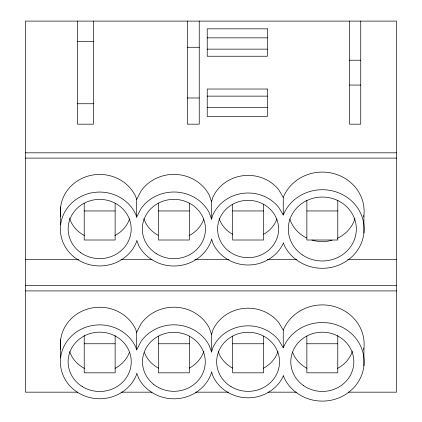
<?xml version="1.0" encoding="UTF-8"?>
<svg xmlns="http://www.w3.org/2000/svg" width="422" height="422" viewBox="0 0 422 422"><rect width="100%" height="100%" fill="white"/><g stroke="black" fill="none" stroke-linecap="round" stroke-linejoin="round"><path stroke-width="0.63" d="M211.586 219.208L211.586 201.584L212.862 197.28A38.307 35.997 0 0 1 278.726 189.747L283.257 197.369L283.257 214.998A41.815 39.293 0 0 1 346.831 197.174A41.815 39.293 0 0 1 348.699 259.493A41.815 39.293 0 0 1 284.159 245.055L283.442 242.808L283.352 243.109A38.307 35.997 0 0 1 247.73 265A38.307 35.997 0 0 1 212.572 242.455L211.607 238.921L211.248 240.672A39.362 36.988 0 0 1 176.718 265.902A39.362 36.988 0 0 1 138.701 245.578L136.797 240.419L136.132 242.835A39.315 36.941 0 0 1 76.029 258.517A39.315 36.941 0 0 1 75.464 199.901A39.315 36.941 0 0 1 135.863 214.561L136.628 217.161L141.022 208.653A39.362 36.988 0 0 1 209.085 212.435L211.586 219.208L212.862 214.903A38.307 35.997 0 0 1 278.726 207.371L283.257 214.998M211.586 352.022L211.586 334.393L212.862 330.088A38.307 35.997 0 0 1 278.726 322.556L283.257 330.178L283.257 347.807A41.815 39.293 0 0 1 346.831 329.983A41.815 39.293 0 0 1 348.699 392.302A41.815 39.293 0 0 1 284.159 377.869L283.442 375.617L283.352 375.918A38.307 35.997 0 0 1 247.73 397.814A38.307 35.997 0 0 1 212.572 375.263L211.607 371.735L211.248 373.486A39.362 36.988 0 0 1 176.718 398.711A39.362 36.988 0 0 1 138.701 378.386L136.797 373.227L136.132 375.643A39.315 36.941 0 0 1 76.029 391.326A39.315 36.941 0 0 1 75.464 332.715A39.315 36.941 0 0 1 135.863 347.369L136.628 349.97L141.022 341.461A39.362 36.988 0 0 1 209.085 345.243L211.586 352.022L212.862 347.717A38.307 35.997 0 0 1 278.726 340.185L283.257 347.807M136.628 217.161L136.628 199.532L141.022 191.024A39.362 36.988 0 0 1 209.085 194.806L211.586 201.584M136.628 349.321L136.628 332.346L141.022 323.832A39.362 36.988 0 0 1 209.085 327.62L211.586 334.393M207.228 37.848L267.321 37.848M77.527 41.53L93.505 41.53M187.336 47.285L199.242 47.285M207.228 49.137L267.321 49.137M349.511 60.219L360.741 60.219M349.511 85.059L360.741 85.059M207.228 96.137L267.321 96.137M187.336 97.988L199.242 97.988M77.527 103.743L93.505 103.743M207.228 107.425L267.321 107.425M25.462 152.817L396.538 152.817M25.462 158.108L396.538 158.108M84.215 210.953L115.137 210.953M158.429 210.953L189.351 210.953M232.649 210.953L263.571 210.953M306.863 210.953L337.785 210.953M25.462 259.361L78.851 259.361M121.035 259.361L152.01 259.361M194.853 259.361L229.125 259.361M267.353 259.361L297.014 259.361M347.765 259.361L396.538 259.361M25.462 285.631L396.538 285.631M25.462 290.916L396.538 290.916M84.215 343.761L115.137 343.761M158.429 343.761L189.351 343.761M232.649 343.761L263.571 343.761M306.863 343.761L337.785 343.761M77.532 392.175L25.462 392.175L25.462 21.1L396.538 21.1L396.538 392.175L348.424 392.175M121.035 392.175L152.01 392.175M195.513 392.175L228.466 392.175M268.012 392.175L296.355 392.175M136.628 199.532L135.863 196.932A39.315 36.941 0 0 0 89.158 175.784A39.315 36.941 0 0 0 60.747 216.533M136.628 332.346L135.863 329.746A39.315 36.941 0 0 0 89.158 308.593A39.315 36.941 0 0 0 60.747 349.342M363.912 215.41L363.912 233.039M363.912 348.219L363.912 365.848M360.741 21.1L360.741 124.179L349.511 124.179L349.511 21.1M337.785 200.165L337.785 240.007L306.863 240.007L306.863 200.165M337.785 335.511L337.785 372.821L306.863 372.821L306.863 336.149M263.571 204.607L263.571 240.007L232.649 240.007L232.649 204.607M263.571 336.149L263.571 372.821L232.649 372.821L232.649 336.149M199.242 21.1L199.242 124.179L187.336 124.179L187.336 21.1M189.351 203.335L189.351 240.007L158.429 240.007L158.429 203.335M189.351 336.149L189.351 372.821L158.429 372.821L158.429 336.149M115.137 203.335L115.137 240.007L84.215 240.007L84.215 203.335M115.137 335.511L115.137 372.821L84.215 372.821L84.215 335.511M93.505 21.1L93.505 124.179L77.527 124.179L77.527 21.1M60.657 206.891L60.657 224.515M60.657 339.699L60.657 357.328M283.257 197.369A41.815 39.293 0 0 1 332.663 173.31A41.815 39.293 0 0 1 363.753 216.676M129.607 218.891A31.518 29.614 0 0 1 114.853 235.571M84.447 235.545A31.518 29.614 0 0 1 69.503 218.163M354.971 218.58A34.013 31.961 0 0 1 337.363 238.288M332.045 240.245A34.013 31.961 0 0 1 311.985 240.071M306.715 238.019A34.013 31.961 0 0 1 289.824 219.065M283.257 330.178A41.815 39.293 0 0 1 332.663 306.119A41.815 39.293 0 0 1 363.753 349.49M277.998 351.584A31.439 29.54 0 0 1 263.46 368.206M232.575 368.111A31.439 29.54 0 0 1 218.237 351.647M203.873 351.157A31.386 29.493 0 0 1 189.357 368.089M158.524 368.142A31.386 29.493 0 0 1 144.451 352.65M129.47 352.238A31.566 29.661 0 0 1 115.085 368.316M84.627 368.501A31.566 29.661 0 0 1 69.683 351.674M203.626 219.577A31.566 29.661 0 0 1 189.151 235.582M158.139 235.318A31.566 29.661 0 0 1 143.844 218.712M276.901 219.108A30.511 28.67 0 0 1 263.681 234.268M232.596 234.305A30.511 28.67 0 0 1 219.123 218.575M352.423 351.204A31.518 29.614 0 0 1 337.378 368.443M306.973 368.29A31.518 29.614 0 0 1 292.53 352.09M267.321 28.833L207.228 28.833L207.228 56.247L267.321 56.247L267.321 28.833M267.321 89.026L207.228 89.026L207.228 116.446L267.321 116.446L267.321 89.026M80.718 252.662A31.518 29.614 0 0 0 130.957 232.606A31.518 29.614 0 0 0 87.354 201.748A31.518 29.614 0 0 0 80.718 252.662M302.384 254.904A34.013 31.961 0 0 0 356.157 232.285A34.013 31.961 0 0 0 308.429 199.833A34.013 31.961 0 0 0 302.384 254.904M230.961 386.578A31.439 29.54 0 0 0 279.501 363.389A31.439 29.54 0 0 0 233.862 335.479A31.439 29.54 0 0 0 230.961 386.578M153.835 384.505A31.386 29.493 0 0 0 204.828 366.797A31.386 29.493 0 0 0 163.013 334.15A31.386 29.493 0 0 0 153.835 384.505M82.448 386.673A31.566 29.661 0 0 0 131.2 363.411A31.566 29.661 0 0 0 85.386 335.369A31.566 29.661 0 0 0 82.448 386.673M303.254 385.397A31.518 29.614 0 0 0 353.589 365.542A31.518 29.614 0 0 0 310.123 334.509A31.518 29.614 0 0 0 303.254 385.397M156.52 253.775A31.566 29.661 0 0 0 205.403 230.76A31.566 29.661 0 0 0 159.753 202.486A31.566 29.661 0 0 0 156.52 253.775M229.299 251.581A30.511 28.67 0 0 0 278.314 233.028A30.511 28.67 0 0 0 236.71 202.412A30.511 28.67 0 0 0 229.299 251.581"/></g></svg>
